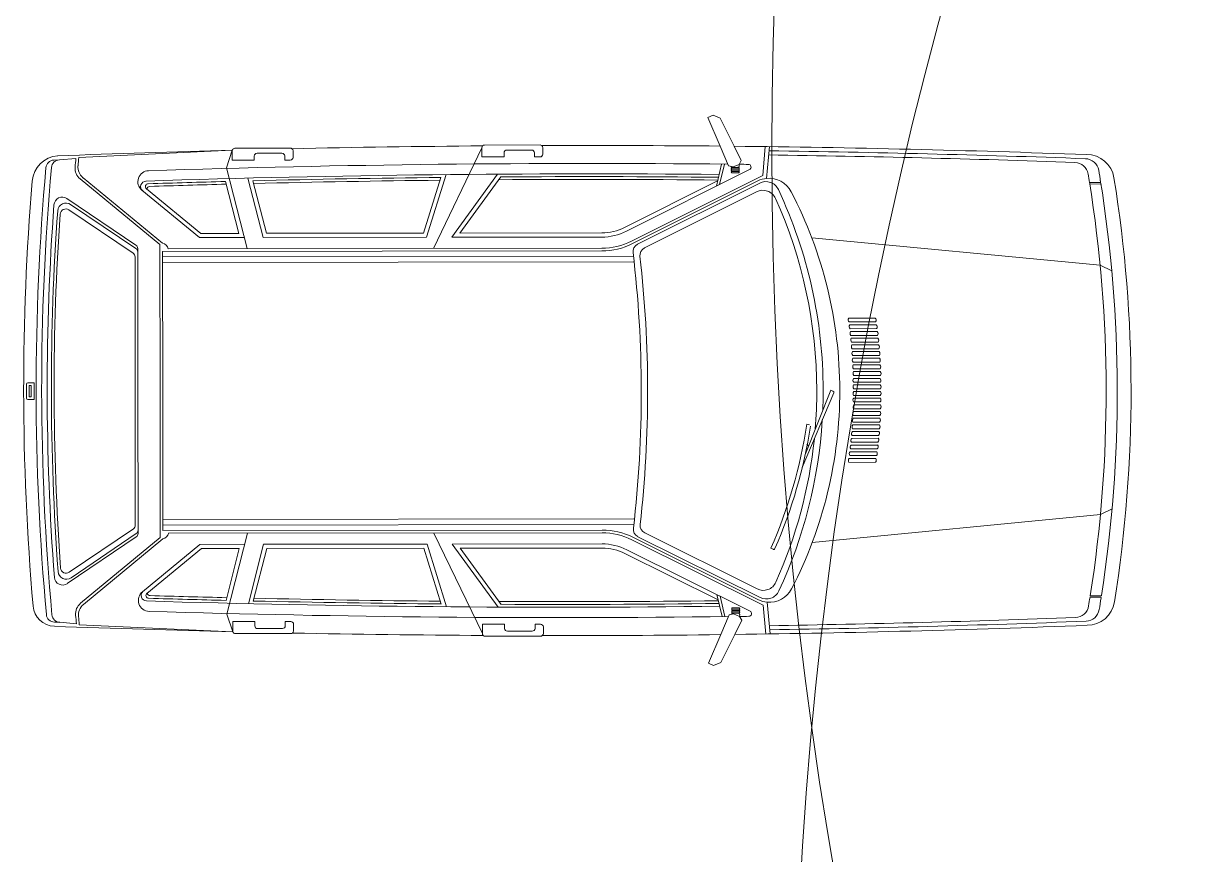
# Model space of a CAD drawing. Header units: millimetres. Extents: x 664 to 1534, y 1164 to 2765.
# Drawn here: x 715.348 to 719.617, y 1390.523 to 1393.523 of the extents above; entities that cross this region are included whole.
import ezdxf

# ---------------------------------------------------------------- set-up
doc = ezdxf.new("R2010")
doc.units = ezdxf.units.MM
doc.layers.get('0').update_dxf_attribs({"lineweight": 20})
doc.layers.add('Barra', color=9, linetype='Continuous', lineweight=9)

msp = doc.modelspace()

# ---------------------------------------------------------------- linework, layer by layer
for p, q in [((717.8198, 1393.1843), (717.8382, 1393.1922)), ((717.8198, 1393.1843), (717.864, 1393.081)), ((717.8382, 1393.1922), (717.8644, 1393.1817)), ((717.8644, 1393.1817), (717.9146, 1393.0805)), ((717.0133, 1393.0848), (717.2133, 1393.0851)), ((717.864, 1393.081), (717.8945, 1393.0099)), ((717.9146, 1393.0805), (717.9399, 1393.0293)), ((718.0178, 1392.9752), (718.0271, 1393.0791)), ((718.0318, 1392.9643), (718.0422, 1393.0789)), ((715.4773, 1393.031), (715.5369, 1393.0364)), ((715.5473, 1393.0397), (716.1018, 1393.0664)), ((716.0806, 1393.0024), (716.1016, 1393.0664)), ((716.1013, 1393.0632), (716.1013, 1393.03)), ((716.1113, 1393.0732), (716.3113, 1393.0735)), ((716.1813, 1393.0451), (716.1813, 1393.0301)), ((716.1913, 1393.0551), (716.2813, 1393.0552)), ((716.2913, 1393.0452), (716.2913, 1393.0302)), ((716.3213, 1393.0635), (716.3213, 1393.0402)), ((717.0033, 1393.0749), (716.8288, 1392.7116)), ((717.0033, 1393.0748), (717.0033, 1393.0416)), ((717.0033, 1393.0416), (717.0833, 1393.0417)), ((717.0833, 1393.0567), (717.0833, 1393.0417)), ((717.0933, 1393.0667), (717.1833, 1393.0668)), ((717.1933, 1393.0568), (717.1933, 1393.0418)), ((717.1933, 1393.0418), (717.2133, 1393.0418)), ((717.2233, 1393.0751), (717.2233, 1393.0518)), ((715.4773, 1393.031), (715.4571, 1393.0302)), ((716.0806, 1393.0024), (716.1555, 1392.7108)), ((716.1013, 1393.03), (716.1813, 1393.0301)), ((716.2913, 1393.0302), (716.3113, 1393.0302)), ((717.5231, 1392.7722), (717.9701, 1392.9961)), ((717.8689, 1393.0159), (717.8506, 1392.9362)), ((717.8791, 1393.0158), (717.8622, 1392.942)), ((717.9104, 1393.0056), (717.8945, 1393.0099)), ((717.904, 1393.0073), (717.904, 1393.0058)), ((717.906, 1393.0038), (717.9302, 1393.0039)), ((717.9065, 1392.9988), (717.9302, 1392.9989)), ((717.9065, 1392.9938), (717.9302, 1392.9939)), ((717.9104, 1393.0056), (717.9325, 1393.015)), ((717.9399, 1393.0293), (717.9325, 1393.015)), ((717.9326, 1393.009), (717.9325, 1393.015)), ((715.8403, 1392.7257), (715.5522, 1392.9623)), ((715.8503, 1392.7305), (715.5626, 1392.9667)), ((716.0777, 1392.9531), (716.1259, 1392.7658)), ((716.1581, 1392.9652), (716.2132, 1392.7509)), ((716.176, 1392.9557), (716.2248, 1392.7659)), ((716.7928, 1392.7665), (716.8551, 1392.968)), ((716.8038, 1392.7516), (716.8738, 1392.978)), ((716.8942, 1392.7517), (717.0603, 1392.9797)), ((716.9237, 1392.7667), (717.0716, 1392.9698)), ((717.5164, 1392.7857), (717.8549, 1392.9552)), ((717.541, 1392.7365), (718.0178, 1392.9752)), ((717.5479, 1392.7287), (718.0001, 1392.9552)), ((717.9065, 1392.9888), (717.9302, 1392.9889)), ((717.9065, 1392.9838), (717.9302, 1392.9839)), ((719.1981, 1392.949), (719.2363, 1392.9491)), ((715.9833, 1392.7506), (715.7755, 1392.9213)), ((715.9887, 1392.7656), (715.792, 1392.9271)), ((717.5657, 1392.7265), (718.0067, 1392.9473)), ((717.5904, 1392.7131), (717.9957, 1392.9161)), ((719.1989, 1392.944), (719.2377, 1392.9441)), ((715.7537, 1392.7233), (715.5043, 1392.8914)), ((715.7537, 1392.7113), (715.5178, 1392.8703)), ((715.7437, 1392.6939), (715.5114, 1392.8505)), ((716.1452, 1392.7508), (715.9833, 1392.7506)), ((716.1259, 1392.7658), (715.9887, 1392.7656)), ((716.8038, 1392.7516), (716.2132, 1392.7509)), ((716.7928, 1392.7665), (716.2248, 1392.7659)), ((717.4362, 1392.7523), (716.8942, 1392.7517)), ((717.4362, 1392.7673), (716.9237, 1392.7667)), ((719.2363, 1392.6504), (718.1951, 1392.7492)), ((715.7603, 1392.7109), (715.7609, 1392.1964)), ((715.8403, 1392.7257), (715.8409, 1392.1965)), ((717.4363, 1392.7023), (715.8503, 1392.7005)), ((715.8503, 1392.7005), (715.8509, 1392.1965)), ((717.4363, 1392.7123), (715.8703, 1392.7105)), ((715.7504, 1392.6814), (715.7509, 1392.1964)), ((717.551, 1392.6824), (715.8504, 1392.6805)), ((717.551, 1392.6624), (715.8504, 1392.6605)), ((719.2363, 1392.6504), (719.2784, 1392.6305)), ((718.4242, 1392.4599), (718.3284, 1392.4598)), ((718.4256, 1392.4459), (718.3298, 1392.4458)), ((718.4277, 1392.4357), (718.3319, 1392.4356)), ((718.4291, 1392.4217), (718.3333, 1392.4216)), ((718.4309, 1392.4115), (718.335, 1392.4114)), ((718.4322, 1392.3975), (718.3364, 1392.3974)), ((718.4333, 1392.3873), (718.3375, 1392.3871)), ((718.4347, 1392.3733), (718.3389, 1392.3731)), ((718.4358, 1392.363), (718.3399, 1392.3629)), ((718.4371, 1392.349), (718.3413, 1392.3489)), ((718.4379, 1392.3388), (718.342, 1392.3387)), ((718.4391, 1392.3149), (718.3433, 1392.3147)), ((718.4392, 1392.3248), (718.3434, 1392.3247)), ((718.4404, 1392.2909), (718.3446, 1392.2908)), ((718.4405, 1392.3009), (718.3447, 1392.3007)), ((718.4417, 1392.2666), (718.3459, 1392.2665)), ((718.4418, 1392.2769), (718.346, 1392.2768)), ((715.3857, 1392.226), (715.3632, 1392.226)), ((715.3858, 1392.166), (715.3857, 1392.226)), ((718.4414, 1392.242), (718.3456, 1392.2419)), ((718.4428, 1392.228), (718.347, 1392.2279)), ((718.443, 1392.2526), (718.3473, 1392.2525)), ((715.3582, 1392.221), (715.3583, 1392.171)), ((715.3683, 1392.216), (715.3683, 1392.176)), ((715.3757, 1392.216), (715.3683, 1392.216)), ((715.3758, 1392.176), (715.3757, 1392.216)), ((715.7515, 1391.7114), (715.7509, 1392.1964)), ((715.7615, 1391.6819), (715.7609, 1392.1964)), ((715.8415, 1391.6673), (715.8409, 1392.1965)), ((715.8515, 1391.6926), (715.8509, 1392.1965)), ((718.1607, 1391.9208), (718.2742, 1392.1899)), ((718.2632, 1392.2), (718.1718, 1391.9692)), ((718.2715, 1392.1965), (718.2632, 1392.2)), ((718.4417, 1392.2187), (718.3459, 1392.2186)), ((718.4431, 1392.2047), (718.3473, 1392.2046)), ((718.4431, 1392.1943), (718.3473, 1392.1942)), ((715.3858, 1392.166), (715.3633, 1392.166)), ((715.3758, 1392.176), (715.3683, 1392.176)), ((718.4415, 1392.157), (718.3457, 1392.1569)), ((718.4418, 1392.1803), (718.346, 1392.1802)), ((718.4428, 1392.171), (718.347, 1392.1709)), ((718.4432, 1392.1464), (718.3474, 1392.1463)), ((718.4406, 1392.1081), (718.3448, 1392.108)), ((718.4407, 1392.0981), (718.3449, 1392.098)), ((718.4418, 1392.1324), (718.346, 1392.1323)), ((718.4419, 1392.1221), (718.3462, 1392.122)), ((718.1861, 1392.0749), (718.1772, 1392.0762)), ((718.4382, 1392.0602), (718.3424, 1392.0601)), ((718.4394, 1392.0841), (718.3436, 1392.084)), ((718.4395, 1392.0742), (718.3437, 1392.0741)), ((718.4337, 1392.0117), (718.3379, 1392.0116)), ((718.4351, 1392.0257), (718.3393, 1392.0256)), ((718.4361, 1392.036), (718.3403, 1392.0358)), ((718.4375, 1392.05), (718.3417, 1392.0498)), ((718.4296, 1391.9773), (718.3338, 1391.9772)), ((718.4314, 1391.9875), (718.3355, 1391.9874)), ((718.4327, 1392.0015), (718.3369, 1392.0014)), ((718.4248, 1391.9391), (718.329, 1391.9389)), ((718.4261, 1391.9531), (718.3304, 1391.953)), ((718.4283, 1391.9633), (718.3324, 1391.9632)), ((719.2374, 1391.7504), (719.2794, 1391.7705)), ((717.5521, 1391.7345), (715.8515, 1391.7326)), ((717.5521, 1391.7145), (715.8515, 1391.7126)), ((719.2374, 1391.7504), (718.1964, 1391.6492)), ((715.7549, 1391.6695), (715.5059, 1391.5008)), ((715.7449, 1391.6989), (715.5129, 1391.5418)), ((715.7549, 1391.6816), (715.5194, 1391.522)), ((717.4374, 1391.6944), (715.8515, 1391.6926)), ((717.4374, 1391.6844), (715.8715, 1391.6826)), ((716.0824, 1391.3912), (716.1567, 1391.6829)), ((717.0053, 1391.3208), (716.83, 1391.6837)), ((717.5669, 1391.6705), (718.0084, 1391.4507)), ((717.5916, 1391.6839), (717.9974, 1391.4819)), ((715.8415, 1391.6673), (715.5539, 1391.43)), ((715.8515, 1391.6626), (715.5644, 1391.4257)), ((715.9846, 1391.6427), (715.7772, 1391.4716)), ((715.99, 1391.6277), (715.7937, 1391.4658)), ((716.1465, 1391.6429), (715.9846, 1391.6427)), ((716.1272, 1391.6279), (715.99, 1391.6277)), ((716.0795, 1391.4404), (716.1272, 1391.6279)), ((716.1598, 1391.4285), (716.2144, 1391.643)), ((716.1778, 1391.4381), (716.2261, 1391.628)), ((716.8051, 1391.6437), (716.2144, 1391.643)), ((716.7941, 1391.6287), (716.2261, 1391.628)), ((716.7941, 1391.6287), (716.8568, 1391.4273)), ((716.8051, 1391.6437), (716.8756, 1391.4174)), ((717.4375, 1391.6444), (716.8954, 1391.6438)), ((716.8954, 1391.6438), (717.0621, 1391.4161)), ((717.4375, 1391.6294), (716.925, 1391.6288)), ((716.925, 1391.6288), (717.0734, 1391.4261)), ((717.5423, 1391.6605), (718.0196, 1391.4228)), ((717.5491, 1391.6682), (718.0019, 1391.4428)), ((718.0552, 1391.6248), (718.047, 1391.6284)), ((717.5178, 1391.6112), (717.8567, 1391.4425)), ((717.5244, 1391.6246), (717.9719, 1391.4019)), ((717.8707, 1391.3818), (717.8523, 1391.4614)), ((717.881, 1391.3819), (717.8639, 1391.4556)), ((719.2006, 1391.4567), (719.2394, 1391.4568)), ((717.9083, 1391.4139), (717.932, 1391.414)), ((718.0196, 1391.4228), (718.0291, 1391.3189)), ((718.0336, 1391.4337), (718.0442, 1391.3192)), ((719.1998, 1391.4517), (719.238, 1391.4518)), ((716.0824, 1391.3912), (716.1036, 1391.3272)), ((717.8661, 1391.3167), (717.8963, 1391.3879)), ((717.9123, 1391.3922), (717.8963, 1391.3879)), ((717.9059, 1391.3904), (717.9059, 1391.3919)), ((717.9079, 1391.3939), (717.9321, 1391.394)), ((717.9083, 1391.4089), (717.932, 1391.409)), ((717.9084, 1391.4039), (717.932, 1391.404)), ((717.9084, 1391.3989), (717.932, 1391.399)), ((717.9123, 1391.3922), (717.9344, 1391.3828)), ((717.9345, 1391.3889), (717.9344, 1391.3828)), ((717.9418, 1391.3685), (717.9344, 1391.3828)), ((715.4792, 1391.3612), (715.4591, 1391.3619)), ((715.4792, 1391.3612), (715.5389, 1391.3559)), ((715.5492, 1391.3526), (716.1036, 1391.3272)), ((716.1032, 1391.3636), (716.1832, 1391.3637)), ((716.1033, 1391.3304), (716.1032, 1391.3636)), ((716.1832, 1391.3487), (716.1832, 1391.3637)), ((716.1932, 1391.3387), (716.2832, 1391.3388)), ((716.2932, 1391.3639), (716.3132, 1391.3639)), ((716.2932, 1391.3489), (716.2932, 1391.3639)), ((716.3233, 1391.3306), (716.3232, 1391.3539)), ((717.0053, 1391.3541), (717.0853, 1391.3542)), ((717.0053, 1391.3209), (717.0053, 1391.3541)), ((717.0853, 1391.3392), (717.0853, 1391.3542)), ((717.0953, 1391.3292), (717.1853, 1391.3293)), ((717.1953, 1391.3543), (717.2153, 1391.3544)), ((717.1953, 1391.3393), (717.1953, 1391.3543)), ((717.2253, 1391.3211), (717.2253, 1391.3444)), ((717.9166, 1391.3173), (717.9418, 1391.3685)), ((716.1133, 1391.3204), (716.3133, 1391.3206)), ((717.0153, 1391.3109), (717.2153, 1391.3111)), ((717.8221, 1391.2132), (717.8661, 1391.3167)), ((717.8667, 1391.216), (717.9166, 1391.3173)), ((717.8221, 1391.2132), (717.8405, 1391.2054)), ((717.8405, 1391.2054), (717.8667, 1391.216))]:
    msp.add_line(p, q)
for centre, radius, start, end in [((717.3897, 1343.9349), 49.1483, 90.44725, 91.25047), ((717.0133, 1393.0748), 0.01, 136.2112, 180.066), ((717.0133, 1393.0748), 0.01, 90.066, 136.2112), ((717.2133, 1393.0751), 0.01, 52.1104, 90.066), ((717.3897, 1343.9349), 49.1483, 89.44705, 90.19851), ((717.2133, 1393.0751), 0.01, 0.066, 52.1104), ((717.3897, 1343.9349), 49.1483, 87.90358, 89.38812), ((715.4788, 1392.9461), 0.1, 94.3997, 175.2597), ((717.3897, 1343.9349), 49.1483, 91.50165, 92.23727), ((724.3994, 1392.2064), 8.9012, 174.64958, 174.8494), ((724.3994, 1392.2064), 8.8912, 174.62182, 174.81513), ((716.1113, 1393.0632), 0.01, 161.7545, 180.066), ((716.1113, 1393.0632), 0.01, 90.066, 161.7545), ((716.1913, 1393.0451), 0.01, 90.066, 180.066), ((716.2813, 1393.0452), 0.01, 0.066, 90.066), ((716.3113, 1393.0635), 0.01, 53.8482, 90.066), ((716.3113, 1393.0402), 0.01, 270.066, 0.066), ((716.3113, 1393.0635), 0.01, 0.066, 53.8482), ((717.0933, 1393.0567), 0.01, 90.066, 180.066), ((717.1833, 1393.0568), 0.01, 0.066, 90.066), ((717.2133, 1393.0518), 0.01, 270.066, 0.066), ((717.3897, 1343.9349), 49.1183, 87.95151, 89.24207), ((717.3897, 1343.9349), 49.1333, 87.90744, 89.24073), ((719.182, 1392.9855), 0.05, 9.5722, 87.9074), ((719.1878, 1392.9504), 0.1, 9.1427, 90.066), ((719.1878, 1392.9504), 0.1, 9.1427, 90.066), ((724.3994, 1392.2064), 9.0062, 174.92592, 180.06601), ((724.3994, 1392.2064), 8.9862, 174.90949, 180.06601), ((715.4583, 1393.0003), 0.03, 92.2542, 174.9259), ((715.4785, 1393.001), 0.03, 92.2307, 174.9095), ((715.5839, 1393.001), 0.05, 174.8494, 230.6091), ((715.5943, 1393.0053), 0.05, 174.8151, 230.6091), ((715.8009, 1392.9522), 0.04, 91.8683, 230.6091), ((717.3998, 1343.9349), 49.0833, 89.42547, 91.86827), ((717.906, 1393.0058), 0.002, 180.066, 270.066), ((717.9065, 1393.0013), 0.0025, 90.066, 270.066), ((717.9065, 1392.9963), 0.0025, 90.066, 270.066), ((717.9065, 1392.9913), 0.0025, 90.066, 270.066), ((717.9276, 1393.0089), 0.005, 270.066, 0.9802), ((717.9302, 1393.0014), 0.0025, 270.066, 90.066), ((717.9302, 1392.9964), 0.0025, 270.066, 90.066), ((717.9302, 1392.9914), 0.0025, 270.066, 90.066), ((717.3998, 1343.9349), 49.0833, 89.33934, 89.37789), ((717.9656, 1393.005), 0.01, 296.6006, 89.3393), ((719.1437, 1392.9719), 0.05, 9.4863, 87.9515), ((714.494, 1392.195), 4.8042, 9.0592, 9.5722), ((724.3994, 1392.2064), 9.0512, 175.25973, 180.06601), ((715.7908, 1392.9346), 0.02, 91.8686, 230.6091), ((717.3897, 1343.9224), 49.0583, 89.45048, 91.86856), ((717.3897, 1343.9224), 49.0483, 91.53283, 91.8597), ((717.3897, 1343.9224), 49.0483, 90.62469, 91.41797), ((717.3897, 1343.9224), 49.0383, 90.62844, 91.41527), ((717.3897, 1343.9224), 49.0383, 89.45561, 90.38034), ((717.3897, 1343.9224), 49.0483, 89.45304, 90.37171), ((717.9065, 1392.9863), 0.0025, 90.066, 270.066), ((717.9302, 1392.9864), 0.0025, 270.066, 90.066), ((718.0404, 1392.8747), 0.09, 95.4724, 116.6006), ((718.0291, 1392.9026), 0.05, 25.1043, 116.6006), ((718.0404, 1392.8747), 0.09, 27.4964, 95.4724), ((714.494, 1392.195), 4.7642, 9.1072, 9.4863), ((714.494, 1392.195), 4.7642, 351.0857, 9.1427), ((719.2363, 1392.9511), 0.002, 270.066, 9.0592), ((714.494, 1392.195), 4.8042, 351.1815, 9.1427), ((714.494, 1392.195), 4.8542, 350.9893, 9.1427), ((715.7983, 1392.9349), 0.01, 91.8597, 230.6091), ((715.8033, 1392.9252), 0.01, 91.8464, 175.3343), ((717.383, 1343.9224), 49.0383, 91.52229, 91.84638), ((718.0181, 1392.8714), 0.05, 24.279, 116.6006), ((716.5237, 1392.1973), 1.7124, 0.066, 25.1043), ((716.7394, 1392.1975), 1.5567, 0.066, 27.4964), ((719.2377, 1392.9421), 0.002, 8.9505, 90.066), ((724.3994, 1392.2064), 8.9662, 175.76327, 180.06601), ((715.4876, 1392.8666), 0.03, 56.0157, 175.7633), ((715.5011, 1392.8454), 0.03, 56.0157, 175.8924), ((716.5237, 1392.1973), 1.6894, 0.066, 24.279), ((724.3994, 1392.2064), 8.9512, 175.89238, 180.06601), ((724.3994, 1392.2064), 8.9412, 175.96647, 180.06601), ((715.5002, 1392.8339), 0.02, 56.0157, 175.9665), ((717.436, 1392.9523), 0.185, 270.066, 296.6006), ((717.436, 1392.9523), 0.2, 270.066, 296.6006), ((717.436, 1392.9523), 0.24, 270.066, 296.6006), ((715.7354, 1392.6814), 0.015, 0.066, 56.0157), ((715.7453, 1392.7109), 0.015, 0.066, 56.0157), ((715.7453, 1392.6988), 0.015, 0.066, 56.0157), ((715.8449, 1392.705), 0.0261, 12.195, 77.9371), ((717.436, 1392.9523), 0.25, 270.066, 296.6006), ((717.5791, 1392.6996), 0.03, 116.6006, 186.7782), ((713.3216, 1392.1936), 4.2575, 0.066, 6.7782), ((717.6039, 1392.6863), 0.03, 116.6006, 186.5633), ((713.3216, 1392.1936), 4.2805, 0.066, 6.5633), ((718.3371, 1392.4536), 0.0107, 144.5014, 226.9316), ((718.4168, 1392.4521), 0.0108, 324.7875, 46.1995), ((718.3406, 1392.4294), 0.0107, 144.5014, 226.9316), ((718.3437, 1392.4052), 0.0107, 144.5014, 226.9316), ((718.4203, 1392.4279), 0.0108, 324.7875, 46.1995), ((718.4234, 1392.4037), 0.0108, 324.7875, 46.1995), ((718.3462, 1392.3809), 0.0107, 144.5014, 226.9316), ((718.3486, 1392.3567), 0.0107, 144.5014, 226.9316), ((718.4259, 1392.3795), 0.0108, 324.7875, 46.1995), ((718.4283, 1392.3553), 0.0108, 324.7875, 46.1995), ((718.3507, 1392.3325), 0.0107, 144.5014, 226.9316), ((718.352, 1392.3085), 0.0107, 144.5014, 226.9316), ((718.4304, 1392.331), 0.0108, 324.7875, 46.1995), ((718.4317, 1392.3071), 0.0108, 324.7875, 46.1995), ((718.3533, 1392.2846), 0.0107, 144.5014, 226.9316), ((718.3545, 1392.2603), 0.0107, 144.5014, 226.9316), ((718.433, 1392.2831), 0.0108, 324.7875, 46.1995), ((718.4342, 1392.2588), 0.0108, 324.7875, 46.1995), ((715.3632, 1392.221), 0.005, 90.066, 180.066), ((718.3543, 1392.2357), 0.0107, 144.5014, 226.9316), ((718.4339, 1392.2343), 0.0108, 324.7875, 46.1995), ((724.3994, 1392.2064), 9.0512, 180.06601, 184.9849), ((724.3994, 1392.2064), 9.0062, 180.06601, 185.20611), ((724.3994, 1392.2064), 8.9862, 180.06601, 185.22254), ((724.3994, 1392.2064), 8.9662, 180.06601, 184.36876), ((724.3994, 1392.2064), 8.9512, 180.06601, 184.23965), ((724.3994, 1392.2064), 8.9412, 180.06601, 184.16556), ((713.3216, 1392.1936), 4.2575, 353.3538, 0.066), ((713.3216, 1392.1936), 4.2805, 353.5687, 0.066), ((716.7394, 1392.1975), 1.5567, 332.6356, 0.066), ((716.5237, 1392.1973), 1.6894, 355.3121, 0.066), ((716.5237, 1392.1973), 1.7124, 357.6818, 0.066), ((718.2696, 1392.1919), 0.005, 337.1443, 67.1443), ((718.3546, 1392.2124), 0.0107, 144.5014, 226.9316), ((718.3546, 1392.1864), 0.0107, 133.2004, 215.6306), ((718.4343, 1392.2109), 0.0108, 324.7875, 46.1995), ((718.4343, 1392.1881), 0.0108, 313.9325, 35.3445), ((715.3633, 1392.171), 0.005, 180.066, 270.066), ((718.3544, 1392.1631), 0.0107, 133.2004, 215.6306), ((718.3547, 1392.1385), 0.0107, 133.2004, 215.6306), ((718.434, 1392.1647), 0.0108, 313.9325, 35.3445), ((718.4344, 1392.1401), 0.0108, 313.9325, 35.3445), ((718.3523, 1392.0903), 0.0107, 133.2004, 215.6306), ((718.3535, 1392.1142), 0.0107, 133.2004, 215.6306), ((718.4319, 1392.0919), 0.0108, 313.9325, 35.3445), ((718.4331, 1392.1159), 0.0108, 313.9325, 35.3445), ((716.4248, 1392.3429), 1.7726, 336.229, 351.3464), ((716.419, 1392.3446), 1.7926, 336.4149, 351.1604), ((716.5237, 1392.1973), 1.7124, 335.0277, 356.4735), ((718.351, 1392.0663), 0.0107, 133.2004, 215.6306), ((718.4307, 1392.0679), 0.0108, 313.9325, 35.3445), ((716.5237, 1392.1973), 1.6894, 335.853, 354.1101), ((718.3466, 1392.0178), 0.0107, 133.2004, 215.6306), ((718.349, 1392.0421), 0.0107, 133.2004, 215.6306), ((718.4263, 1392.0195), 0.0108, 313.9325, 35.3445), ((718.4287, 1392.0437), 0.0108, 313.9325, 35.3445), ((718.1761, 1391.9995), 0.005, 351.1604, 81.3207), ((718.3411, 1391.9694), 0.0107, 133.2004, 215.6306), ((718.3442, 1391.9936), 0.0107, 133.2004, 215.6306), ((718.4208, 1391.971), 0.0108, 313.9325, 35.3445), ((718.4239, 1391.9953), 0.0108, 313.9325, 35.3445), ((718.3377, 1391.9452), 0.0107, 133.2004, 215.6306), ((718.4173, 1391.9468), 0.0108, 313.9325, 35.3445), ((715.7365, 1391.7113), 0.015, 304.1163, 0.066), ((717.605, 1391.7108), 0.03, 173.5687, 243.5314), ((715.7465, 1391.694), 0.015, 304.1163, 0.066), ((715.7465, 1391.6819), 0.015, 304.1163, 0.066), ((715.846, 1391.688), 0.0261, 282.195, 347.9371), ((717.4377, 1391.4444), 0.25, 63.5314, 90.066), ((717.4377, 1391.4444), 0.24, 63.5314, 90.066), ((717.5803, 1391.6974), 0.03, 173.3538, 243.5314), ((717.4377, 1391.4444), 0.2, 63.5314, 90.066), ((717.4377, 1391.4444), 0.185, 63.5314, 90.066), ((718.0572, 1391.6294), 0.005, 246.2547, 336.4149), ((715.5026, 1391.5468), 0.03, 184.2397, 304.1163), ((715.5017, 1391.5583), 0.02, 184.1656, 304.1163), ((715.4891, 1391.5256), 0.03, 184.3688, 304.1163), ((718.0197, 1391.5266), 0.05, 243.5314, 335.853), ((715.8026, 1391.4407), 0.04, 129.5229, 268.2638), ((715.7925, 1391.4583), 0.02, 129.5229, 268.2635), ((715.8, 1391.4581), 0.01, 129.5229, 268.2723), ((715.805, 1391.4677), 0.01, 184.7978, 268.2857), ((717.2717, 1440.4741), 49.0383, 268.28565, 268.60974), ((718.0307, 1391.4955), 0.05, 243.5314, 335.0277), ((718.042, 1391.5234), 0.09, 264.6596, 332.6356), ((719.2394, 1391.4588), 0.002, 270.066, 351.1815), ((715.4621, 1391.4268), 0.08, 184.9849, 267.8785), ((715.5857, 1391.3914), 0.05, 129.5229, 185.2826), ((715.5962, 1391.3871), 0.05, 129.5229, 185.3169), ((717.2785, 1440.4741), 49.0583, 268.26347, 270.68155), ((717.2785, 1440.4741), 49.0483, 268.27232, 268.5992), ((717.2785, 1440.4741), 49.0483, 268.71406, 269.50734), ((717.2785, 1440.4741), 49.0383, 268.71676, 269.50359), ((717.2785, 1440.4741), 49.0383, 269.75169, 270.67642), ((717.2785, 1440.4741), 49.0483, 269.76032, 270.67899), ((717.9083, 1391.4114), 0.0025, 90.066, 270.066), ((717.932, 1391.4115), 0.0025, 270.066, 90.066), ((718.042, 1391.5234), 0.09, 243.5314, 264.6596), ((719.1455, 1391.4287), 0.05, 272.1805, 350.6458), ((719.1895, 1391.4504), 0.1, 270.066, 350.9893), ((714.494, 1392.195), 4.7642, 350.6458, 351.0248), ((714.494, 1392.195), 4.8042, 350.5598, 351.0728), ((719.238, 1391.4498), 0.002, 351.0728, 90.066), ((715.4602, 1391.3919), 0.03, 185.2061, 267.8778), ((715.4803, 1391.3911), 0.03, 185.2225, 267.9013), ((724.3994, 1392.2064), 8.9012, 185.28263, 185.48245), ((724.3994, 1392.2064), 8.8912, 185.3169, 185.5102), ((717.2885, 1440.4615), 49.0833, 268.26376, 270.70656), ((717.9083, 1391.4064), 0.0025, 90.066, 270.066), ((717.9084, 1391.4014), 0.0025, 90.066, 270.066), ((717.9084, 1391.3964), 0.0025, 90.066, 270.066), ((717.9079, 1391.3919), 0.002, 90.066, 180.066), ((717.9295, 1391.389), 0.005, 359.1518, 90.066), ((717.932, 1391.4065), 0.0025, 270.066, 90.066), ((717.932, 1391.4015), 0.0025, 270.066, 90.066), ((717.9321, 1391.3965), 0.0025, 270.066, 90.066), ((717.2885, 1440.4615), 49.0833, 270.75414, 270.79269), ((717.9675, 1391.3929), 0.01, 270.7927, 63.5314), ((717.2785, 1440.4615), 49.1183, 270.88996, 272.18051), ((719.1838, 1391.4152), 0.05, 272.2246, 350.5598), ((717.2785, 1440.4615), 49.1483, 267.87851, 268.63038), ((716.1133, 1391.3304), 0.01, 180.066, 198.3775), ((716.1133, 1391.3304), 0.01, 198.3775, 270.066), ((716.1932, 1391.3487), 0.01, 180.066, 270.066), ((716.2832, 1391.3488), 0.01, 270.066, 0.066), ((716.3132, 1391.3539), 0.01, 0.066, 90.066), ((716.3133, 1391.3306), 0.01, 306.2838, 0.066), ((717.0953, 1391.3392), 0.01, 180.066, 270.066), ((717.1853, 1391.3393), 0.01, 270.066, 0.066), ((717.2153, 1391.3444), 0.01, 0.066, 90.066), ((717.2785, 1440.4615), 49.1483, 270.74391, 272.22845), ((717.2785, 1440.4615), 49.1333, 270.8913, 272.22459), ((716.3133, 1391.3306), 0.01, 270.066, 306.2838), ((717.2785, 1440.4615), 49.1483, 268.88156, 269.68478), ((717.0153, 1391.3209), 0.01, 180.066, 223.9208), ((717.0153, 1391.3209), 0.01, 223.9208, 270.066), ((717.2153, 1391.3211), 0.01, 270.066, 308.0216), ((717.2153, 1391.3211), 0.01, 308.0216, 0.066), ((717.2785, 1440.4615), 49.1483, 269.93352, 270.68498)]:
    msp.add_arc(centre, radius, start, end)
at = {"layer": 'Barra'}
for centre in [(733.0502, 1393.0682), (733.1307, 1389.5901), (733.0507, 1383.5434), (733.0507, 1381.1112)]:
    msp.add_circle(centre, 15, dxfattribs=at)

doc.saveas('drawing.dxf')
